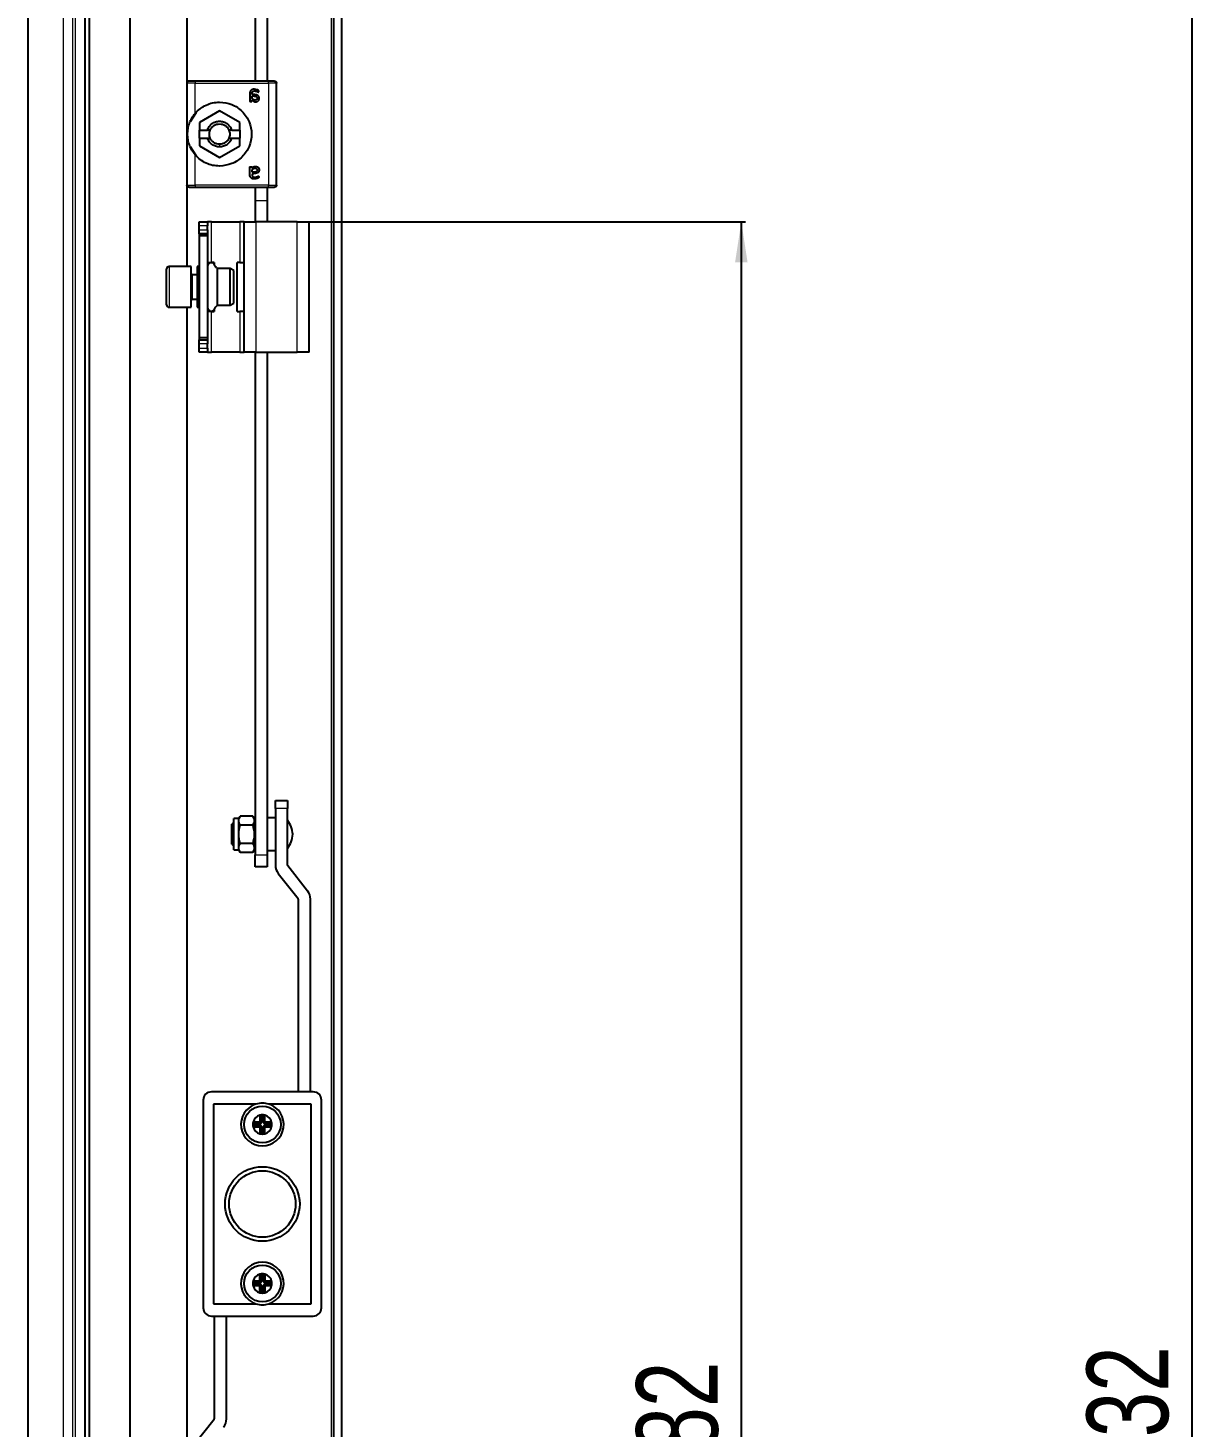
# Model space of a CAD drawing. Header units: millimetres. Extents: x -683 to 1834, y -1447 to 974.
# Drawn here: x 1546.8 to 1833.8, y -207.8 to 135.5 of the extents above; entities that cross this region are included whole.
import ezdxf

# ---------------------------------------------------------------- set-up
doc = ezdxf.new("R2010")
doc.units = ezdxf.units.MM
doc.layers.add('FORMAT', color=7, linetype='Continuous')
doc.styles.add('SLDTEXTSTYLE0', font='TXT', dxfattribs={"width": 0.75})
doc.dimstyles.new('SLDDIMSTYLE0', dxfattribs={"dimtxt": 20, "dimasz": 10, "dimexe": 0, "dimexo": 0.0625, "dimgap": 5, "dimtad": 2, "dimdec": 1, "dimrnd": 1e-09, "dimzin": 12, "dimdsep": 46, "dimtxsty": 'SLDTEXTSTYLE0', "dimsah": 1, "dimcen": 0.09, "dimadec": 0, "dimazin": 3, "dimtfac": 1, "dimtofl": 0, "dimtmove": 0, "dimatfit": 3, "dimfxl": 0, "dimfrac": 2, "dimtolj": 1, "dimtzin": 12, "dimarcsym": 0})

# ---------------------------------------------------------------- blocks, each defined once
blk = doc.blocks.new('_D_8')
at = {"layer": 'FORMAT'}
for p, q in [((1615.77, 662.97), (1833.26, 662.97)), ((1832.26, 662.97), (1832.26, -1069.03)), ((1615.77, -1069.03), (1833.26, -1069.03))]:
    blk.add_line(p, q, dxfattribs=at)
for points in [[(1832.26, 662.97), (1830.72, 652.97), (1833.8, 652.97)], [(1832.26, -1069.03), (1833.8, -1059.03), (1830.72, -1059.03)]]:
    blk.add_solid(points, dxfattribs=at)
at = {"layer": 'FORMAT', "insert": (1806.48, -232.59), "char_height": 20, "attachment_point": 1, "rotation": 90, "style": 'SLDTEXTSTYLE0'}
blk.add_mtext('1732', dxfattribs=at)
blk = doc.blocks.new('_D_11')
at = {"layer": 'FORMAT'}
for p, q in [((1615.77, 87.97), (1722.76, 87.97)), ((1721.76, 87.97), (1721.76, -494.03)), ((1615.77, -494.03), (1722.76, -494.03))]:
    blk.add_line(p, q, dxfattribs=at)
for points in [[(1721.76, 87.97), (1720.22, 77.97), (1723.3, 77.97)], [(1721.76, -494.03), (1723.3, -484.03), (1720.22, -484.03)]]:
    blk.add_solid(points, dxfattribs=at)
at = {"layer": 'FORMAT', "insert": (1695.98, -225.2), "char_height": 20, "attachment_point": 1, "rotation": 90, "style": 'SLDTEXTSTYLE0'}
blk.add_mtext('582', dxfattribs=at)

msp = doc.modelspace()

# ---------------------------------------------------------------- linework, layer by layer
at = {"color": 7, "linetype": 'Continuous', "lineweight": 25}
for p, q in [((1621.76, -1180.53), (1621.76, 774.47)), ((1623.76, -1180.53), (1623.76, 774.47)), ((1571.76, 741.47), (1571.76, -1147.53)), ((1561.76, 711.97), (1561.76, -1118.03)), ((1546.76, 696.97), (1546.76, -1103.03)), ((1585.76, 641.97), (1585.76, 122.14)), ((1602.46, 630.97), (1602.46, 122.47)), ((1605.46, 630.97), (1605.46, 122.47)), ((1585.76, 121.97), (1585.76, 96.97)), ((1605.76, 122.47), (1587.76, 122.47)), ((1606.36, 122.47), (1606.11, 122.47)), ((1607.76, 96.97), (1607.76, 121.97)), ((1601.2, 119.43), (1601.2, 117.56)), ((1601.66, 117.56), (1601.66, 117.84)), ((1601.73, 119.17), (1601.73, 119.39)), ((1602.11, 119.17), (1601.73, 119.17)), ((1601.73, 118.82), (1602.16, 118.82)), ((1601.73, 118.23), (1601.73, 118.82)), ((1586.59, 112.59), (1588.09, 114.85)), ((1593.76, 115.18), (1588.81, 112.33)), ((1598.71, 112.33), (1593.76, 115.18)), ((1588.81, 112.33), (1588.81, 110.47)), ((1588.81, 110.47), (1590.77, 110.47)), ((1588.81, 108.47), (1588.81, 110.47)), ((1591.47, 110.47), (1590.77, 110.47)), ((1596.74, 110.47), (1596.05, 110.47)), ((1596.74, 110.47), (1598.71, 110.47)), ((1598.71, 110.47), (1598.71, 112.33)), ((1598.71, 110.47), (1598.71, 108.47)), ((1588.81, 108.47), (1588.81, 106.61)), ((1588.81, 108.47), (1590.77, 108.47)), ((1588.81, 106.61), (1593.76, 103.75)), ((1590.77, 108.47), (1591.47, 108.47)), ((1593.76, 103.75), (1598.71, 106.61)), ((1596.05, 108.47), (1596.74, 108.47)), ((1596.74, 108.47), (1598.71, 108.47)), ((1598.71, 106.61), (1598.71, 108.47)), ((1588.09, 104.08), (1586.59, 106.34)), ((1601.2, 99.51), (1601.2, 101.38)), ((1601.66, 101.38), (1601.66, 101.1)), ((1601.73, 100.11), (1601.73, 100.7)), ((1602.16, 100.11), (1601.73, 100.11)), ((1602.11, 99.76), (1601.73, 99.76)), ((1601.73, 99.76), (1601.73, 99.54)), ((1585.76, 96.79), (1585.76, 76.97)), ((1587.76, 96.47), (1605.76, 96.47)), ((1602.46, 96.56), (1602.46, 93.17)), ((1605.46, 96.56), (1605.46, 93.17)), ((1606.11, 96.47), (1606.36, 96.47)), ((1602.46, 93.17), (1602.46, 87.97)), ((1605.46, 93.17), (1605.46, 87.97)), ((1588.76, 87.97), (1590.76, 87.97)), ((1588.76, 86.97), (1588.76, 87.97)), ((1588.76, 85.97), (1588.76, 86.97)), ((1588.76, 84.97), (1588.76, 85.97)), ((1590.76, 87.97), (1590.76, 86.97)), ((1591.76, 87.97), (1590.76, 87.97)), ((1590.76, 85.97), (1590.76, 86.97)), ((1590.76, 85.97), (1590.76, 84.97)), ((1591.76, 87.97), (1598.76, 87.97)), ((1599.76, 87.97), (1598.76, 87.97)), ((1599.76, 87.97), (1602.76, 87.97)), ((1599.76, 55.97), (1599.76, 87.97)), ((1612.76, 87.97), (1602.76, 87.97)), ((1612.76, 87.97), (1615.76, 87.97)), ((1615.76, 55.97), (1615.76, 87.97)), ((1590.76, 84.97), (1588.76, 84.97)), ((1588.76, 84.97), (1588.76, 84.47)), ((1590.76, 84.47), (1588.76, 84.47)), ((1588.76, 84.47), (1588.76, 59.47)), ((1590.76, 84.97), (1590.76, 84.47)), ((1590.76, 84.47), (1590.76, 59.47)), ((1580.76, 69.72), (1580.76, 76.37)), ((1586.76, 76.97), (1581.36, 76.97)), ((1586.76, 69.41), (1586.76, 76.97)), ((1588.76, 76.97), (1588.26, 76.97)), ((1588.26, 76.97), (1588.26, 75.76)), ((1588.26, 75.76), (1588.26, 66.97)), ((1590.76, 77.97), (1591.76, 77.97)), ((1592.46, 77.97), (1591.76, 77.97)), ((1592.46, 77.97), (1592.46, 77.52)), ((1596.39, 76.47), (1593.26, 76.47)), ((1593.26, 67.47), (1593.26, 76.47)), ((1597.26, 75.97), (1596.39, 76.47)), ((1596.39, 67.47), (1596.39, 76.47)), ((1597.26, 67.97), (1597.26, 75.97)), ((1598.06, 65.97), (1598.06, 77.97)), ((1598.76, 77.97), (1598.06, 77.97)), ((1598.76, 77.97), (1599.76, 77.97)), ((1588.26, 74.97), (1587.01, 74.97)), ((1580.76, 67.57), (1580.76, 69.72)), ((1586.76, 66.97), (1586.76, 69.41)), ((1587.01, 68.97), (1588.26, 68.97)), ((1581.36, 66.97), (1586.76, 66.97)), ((1585.76, 66.97), (1585.76, -473.03)), ((1588.26, 66.97), (1588.76, 66.97)), ((1591.76, 65.97), (1590.76, 65.97)), ((1591.76, 65.97), (1592.46, 65.97)), ((1592.46, 66.42), (1592.46, 65.97)), ((1593.26, 67.47), (1596.39, 67.47)), ((1596.39, 67.47), (1597.26, 67.97)), ((1598.06, 65.97), (1598.76, 65.97)), ((1599.76, 65.97), (1598.76, 65.97)), ((1590.76, 59.47), (1588.76, 59.47)), ((1588.76, 59.47), (1588.76, 58.97)), ((1588.76, 57.97), (1588.76, 58.97)), ((1588.76, 58.97), (1590.76, 58.97)), ((1590.76, 59.47), (1590.76, 58.97)), ((1590.76, 58.97), (1590.76, 57.97)), ((1588.76, 56.97), (1588.76, 57.97)), ((1588.76, 55.97), (1588.76, 56.97)), ((1590.76, 55.97), (1588.76, 55.97)), ((1590.76, 56.97), (1590.76, 57.97)), ((1590.76, 56.97), (1590.76, 55.97)), ((1590.76, 55.97), (1591.76, 55.97)), ((1598.76, 55.97), (1591.76, 55.97)), ((1598.76, 55.97), (1599.76, 55.97)), ((1602.76, 55.97), (1599.76, 55.97)), ((1602.46, 55.97), (1602.46, -67.33)), ((1602.76, 55.97), (1612.76, 55.97)), ((1605.46, 55.97), (1605.46, -67.33)), ((1615.76, 55.97), (1612.76, 55.97)), ((1607.46, -56.03), (1607.46, -54.03)), ((1607.46, -54.03), (1610.46, -54.03)), ((1610.46, -54.03), (1610.46, -56.03)), ((1598.8, -57.88), (1598.46, -58.48)), ((1601.91, -57.88), (1598.8, -57.88)), ((1602.26, -58.48), (1601.91, -57.88)), ((1607.46, -58.33), (1605.46, -58.33)), ((1607.46, -56.03), (1607.46, -69.96)), ((1610.46, -69.96), (1610.46, -56.03)), ((1597.26, -59.38), (1596.76, -59.88)), ((1596.76, -64.78), (1596.76, -59.88)), ((1598.46, -58.48), (1597.26, -58.48)), ((1597.26, -62.33), (1597.26, -58.48)), ((1598.46, -62.33), (1598.46, -58.48)), ((1601.91, -60.11), (1598.8, -60.11)), ((1602.26, -58.48), (1602.26, -66.18)), ((1602.46, -59.38), (1602.26, -59.38)), ((1596.76, -64.78), (1597.26, -65.28)), ((1597.26, -66.18), (1597.26, -62.33)), ((1598.46, -66.18), (1598.46, -62.33)), ((1601.91, -64.56), (1598.8, -64.56)), ((1597.26, -66.18), (1598.46, -66.18)), ((1598.46, -66.18), (1598.8, -66.78)), ((1601.91, -66.78), (1598.8, -66.78)), ((1601.91, -66.78), (1602.26, -66.18)), ((1602.26, -65.28), (1602.46, -65.28)), ((1602.46, -70.33), (1602.46, -67.33)), ((1605.46, -66.33), (1607.46, -66.33)), ((1605.46, -67.33), (1605.46, -70.33)), ((1605.46, -70.33), (1602.46, -70.33)), ((1608.14, -71.94), (1613.01, -78.12)), ((1615.37, -76.26), (1610.5, -70.09)), ((1613.06, -78.24), (1613.06, -125.53)), ((1616.06, -125.53), (1616.06, -78.24)), ((1616.76, -125.53), (1591.76, -125.53)), ((1589.76, -127.53), (1589.76, -178.53)), ((1592.26, -128.53), (1592.26, -177.53)), ((1602.66, -128.53), (1592.26, -128.53)), ((1616.26, -128.53), (1605.86, -128.53)), ((1616.26, -177.53), (1616.26, -128.53)), ((1618.76, -178.53), (1618.76, -127.53)), ((1602.35, -133.37), (1601.98, -132.93)), ((1603.56, -132.93), (1601.98, -132.93)), ((1602.35, -133.7), (1601.98, -134.13)), ((1603.56, -133.37), (1602.35, -133.37)), ((1602.35, -133.7), (1603.56, -133.7)), ((1603.66, -131.26), (1603.66, -132.83)), ((1604.09, -131.63), (1603.66, -131.26)), ((1604.09, -131.63), (1604.09, -132.83)), ((1604.42, -131.63), (1604.86, -131.26)), ((1604.42, -132.83), (1604.42, -131.63)), ((1604.86, -132.83), (1604.86, -131.26)), ((1606.53, -132.93), (1604.96, -132.93)), ((1606.16, -133.37), (1604.96, -133.37)), ((1604.96, -133.7), (1606.16, -133.7)), ((1606.16, -133.37), (1606.53, -132.93)), ((1606.16, -133.7), (1606.53, -134.13)), ((1601.98, -134.13), (1603.56, -134.13)), ((1603.66, -134.23), (1603.66, -135.8)), ((1604.09, -135.44), (1603.66, -135.8)), ((1604.09, -134.23), (1604.09, -135.44)), ((1604.42, -135.44), (1604.42, -134.23)), ((1604.42, -135.44), (1604.86, -135.8)), ((1604.86, -135.8), (1604.86, -134.23)), ((1604.96, -134.13), (1606.53, -134.13)), ((1603.66, -171.83), (1603.66, -170.26)), ((1604.09, -170.63), (1603.66, -170.26)), ((1604.09, -171.83), (1604.09, -170.63)), ((1604.42, -170.63), (1604.86, -170.26)), ((1604.42, -170.63), (1604.42, -171.83)), ((1604.86, -170.26), (1604.86, -171.83)), ((1601.98, -171.93), (1603.56, -171.93)), ((1602.35, -172.37), (1601.98, -171.93)), ((1602.35, -172.7), (1601.98, -173.13)), ((1603.56, -173.13), (1601.98, -173.13)), ((1602.35, -172.37), (1603.56, -172.37)), ((1603.56, -172.7), (1602.35, -172.7)), ((1603.66, -174.8), (1603.66, -173.23)), ((1604.09, -174.44), (1603.66, -174.8)), ((1604.09, -174.44), (1604.09, -173.23)), ((1604.42, -173.23), (1604.42, -174.44)), ((1604.42, -174.44), (1604.86, -174.8)), ((1604.86, -173.23), (1604.86, -174.8)), ((1604.96, -171.93), (1606.53, -171.93)), ((1604.96, -172.37), (1606.16, -172.37)), ((1606.16, -172.7), (1604.96, -172.7)), ((1606.53, -173.13), (1604.96, -173.13)), ((1606.16, -172.37), (1606.53, -171.93)), ((1606.16, -172.7), (1606.53, -173.13)), ((1592.26, -177.53), (1602.66, -177.53)), ((1605.86, -177.53), (1616.26, -177.53)), ((1591.76, -180.53), (1616.76, -180.53)), ((1592.46, -180.53), (1592.46, -205.76)), ((1595.46, -205.76), (1595.46, -180.53)), ((1592.41, -205.89), (1587.65, -211.86))]:
    msp.add_line(p, q, dxfattribs=at)
at = {"color": 8, "linetype": 'Continuous', "lineweight": 18}
for p, q in [((1621.16, 771.87), (1621.16, -1177.93)), ((1560.66, 710.87), (1560.66, -1116.93)), ((1560.76, 710.97), (1560.76, -1117.03)), ((1557.66, 707.87), (1557.66, -1113.93)), ((1558.35, 708.56), (1558.35, -1114.62)), ((1555.35, 705.56), (1555.35, -1111.62)), ((1587.76, 114.53), (1587.76, 121.97)), ((1587.76, 121.97), (1605.76, 121.97)), ((1605.76, 121.97), (1605.76, 96.97)), ((1593.76, 106.97), (1593.76, 106.32)), ((1587.76, 96.97), (1587.76, 104.41)), ((1605.76, 96.97), (1587.76, 96.97)), ((1602.46, 93.17), (1605.46, 93.17)), ((1590.76, 86.97), (1588.76, 86.97)), ((1588.76, 85.97), (1590.76, 85.97)), ((1591.76, 77.97), (1591.76, 87.97)), ((1598.76, 87.97), (1598.76, 77.97)), ((1602.76, 55.97), (1602.76, 87.97)), ((1612.76, 55.97), (1612.76, 87.97)), ((1581.36, 76.97), (1581.36, 69.41)), ((1587.01, 74.97), (1587.01, 68.97)), ((1581.36, 69.41), (1581.36, 66.97)), ((1591.76, 55.97), (1591.76, 65.97)), ((1598.76, 65.97), (1598.76, 55.97)), ((1590.76, 57.97), (1588.76, 57.97)), ((1588.76, 56.97), (1590.76, 56.97)), ((1610.46, -56.03), (1607.46, -56.03)), ((1602.46, -67.33), (1605.46, -67.33)), ((1603.56, -133.37), (1603.56, -132.93)), ((1603.56, -133.7), (1603.56, -134.13)), ((1604.09, -132.83), (1603.66, -132.83)), ((1604.42, -132.83), (1604.86, -132.83)), ((1604.96, -133.37), (1604.96, -132.93)), ((1604.96, -133.7), (1604.96, -134.13)), ((1604.09, -134.23), (1603.66, -134.23)), ((1604.42, -134.23), (1604.86, -134.23)), ((1603.56, -172.37), (1603.56, -171.93)), ((1603.56, -172.7), (1603.56, -173.13)), ((1604.09, -171.83), (1603.66, -171.83)), ((1604.09, -173.23), (1603.66, -173.23)), ((1604.42, -171.83), (1604.86, -171.83)), ((1604.42, -173.23), (1604.86, -173.23)), ((1604.96, -172.37), (1604.96, -171.93)), ((1604.96, -172.7), (1604.96, -173.13))]:
    msp.add_line(p, q, dxfattribs=at)
at = {"color": 7, "linetype": 'Continuous', "lineweight": 25}
for centre, radius in [((1604.26, -133.53), 4.5), ((1604.26, -153.03), 9.15), ((1604.26, -153.03), 8.15), ((1604.26, -172.53), 4.5)]:
    msp.add_circle(centre, radius, dxfattribs=at)
for centre, radius, start, end in [((1581.36, 76.37), 0.6, 90, 180), ((1587.01, 75.22), 0.25, 180, 270), ((1587.01, 68.72), 0.25, 90, 180), ((1581.36, 67.57), 0.6, 180, 270), ((1603.81, -63.29), 8, 6.8819, 33.8709), ((1603.81, -61.37), 8, 326.1291, 353.1181), ((1610.66, -69.96), 3.2, 180, 218.264), ((1610.66, -69.96), 0.2, 180, 218.264), ((1612.86, -78.24), 0.2, 0, 38.264), ((1612.86, -78.24), 3.2, 0, 38.264), ((1591.76, -127.53), 2, 90, 180), ((1616.76, -127.53), 2, 0, 90), ((1604.26, -133.53), 5.25, 107.7528, 72.2472), ((1604.26, -133.53), 5.25, 72.2472, 107.7528), ((1604.26, -133.53), 2.35, 165.2075, 194.7925), ((1604.26, -133.53), 2.35, 104.7925, 165.2075), ((1604.26, -133.53), 1.91, 175.1056, 184.8944), ((1603.56, -132.83), 0.1, 270, 0), ((1603.56, -132.83), 0.537, 270, 0), ((1603.56, -134.23), 0.537, 0, 90), ((1604.26, -133.53), 2.35, 75.2075, 104.7925), ((1604.26, -133.53), 1.91, 85.1056, 94.8944), ((1604.96, -132.83), 0.537, 180, 270), ((1604.96, -134.23), 0.537, 90, 180), ((1604.26, -133.53), 2.35, 14.7925, 75.2075), ((1604.96, -132.83), 0.1, 180, 270), ((1604.26, -133.53), 1.91, 355.1056, 4.8944), ((1604.26, -133.53), 2.35, 345.2075, 14.7925), ((1604.26, -133.53), 2.35, 194.7925, 255.2075), ((1603.56, -134.23), 0.1, 0, 90), ((1604.26, -133.53), 2.35, 255.2075, 284.7925), ((1604.26, -133.53), 1.91, 265.1056, 274.8944), ((1604.26, -133.53), 2.35, 284.7925, 345.2075), ((1604.96, -134.23), 0.1, 90, 180), ((1604.26, -172.53), 5.25, 287.7528, 252.2472), ((1604.26, -172.53), 2.35, 104.7925, 165.2075), ((1604.26, -172.53), 2.35, 75.2075, 104.7925), ((1604.26, -172.53), 1.91, 85.1056, 94.8944), ((1604.26, -172.53), 2.35, 14.7925, 75.2075), ((1604.26, -172.53), 2.35, 165.2075, 194.7925), ((1604.26, -172.53), 2.35, 194.7925, 255.2075), ((1604.26, -172.53), 1.91, 175.1056, 184.8944), ((1603.56, -171.83), 0.1, 270, 0), ((1603.56, -171.83), 0.537, 270, 0), ((1603.56, -173.23), 0.537, 0, 90), ((1603.56, -173.23), 0.1, 0, 90), ((1604.26, -172.53), 2.35, 255.2075, 284.7925), ((1604.26, -172.53), 1.91, 265.1056, 274.8944), ((1604.96, -171.83), 0.537, 180, 270), ((1604.96, -173.23), 0.537, 90, 180), ((1604.96, -171.83), 0.1, 180, 270), ((1604.26, -172.53), 2.35, 284.7925, 345.2075), ((1604.96, -173.23), 0.1, 90, 180), ((1604.26, -172.53), 1.91, 355.1056, 4.8944), ((1604.26, -172.53), 2.35, 345.2075, 14.7925), ((1604.26, -172.53), 5.25, 252.2472, 287.7528), ((1591.76, -178.53), 2, 180, 270), ((1616.76, -178.53), 2, 270, 0), ((1592.26, -205.76), 0.2, 321.4416, 0), ((1592.26, -205.76), 3.2, 321.4416, 0)]:
    msp.add_arc(centre, radius, start, end, dxfattribs=at)
for points in [[(1586.26, 122.47), (1586.19, 122.46), (1586.06, 122.45), (1585.89, 122.33), (1585.78, 122.16), (1585.76, 122.03), (1585.76, 121.97)], [(1587.76, 122.47), (1587.56, 122.47), (1587.17, 122.47), (1586.67, 122.47), (1586.32, 122.47), (1586.28, 122.47), (1586.26, 122.47)], [(1607.26, 122.47), (1607.23, 122.47), (1607.19, 122.47), (1606.84, 122.47), (1606.35, 122.47), (1605.95, 122.47), (1605.76, 122.47)], [(1607.26, 122.47), (1607.32, 122.46), (1607.45, 122.45), (1607.62, 122.33), (1607.73, 122.16), (1607.75, 122.03), (1607.76, 121.97)], [(1587.76, 114.53), (1588.15, 114.94), (1588.94, 115.77), (1590.43, 116.64), (1592.05, 117.21), (1593.19, 117.28), (1593.76, 117.32)], [(1593.76, 117.32), (1594.78, 117.2), (1596.84, 116.96), (1599.45, 115.15), (1601.2, 112.55), (1601.81, 109.47), (1601.2, 106.38), (1599.45, 103.79), (1596.84, 101.97), (1594.78, 101.74), (1593.76, 101.62)], [(1590.77, 110.47), (1590.9, 110.77), (1591.17, 111.37), (1591.89, 112.07), (1592.77, 112.52), (1593.76, 112.67), (1594.74, 112.52), (1595.62, 112.07), (1596.35, 111.37), (1596.61, 110.77), (1596.74, 110.47)], [(1591.47, 108.47), (1591.41, 108.63), (1591.29, 108.95), (1591.24, 109.47), (1591.29, 109.98), (1591.41, 110.31), (1591.47, 110.47)], [(1591.47, 110.47), (1591.58, 110.68), (1591.81, 111.11), (1592.37, 111.59), (1593.03, 111.91), (1593.51, 111.95), (1593.76, 111.97)], [(1593.76, 111.97), (1594, 111.95), (1594.48, 111.91), (1595.14, 111.59), (1595.7, 111.11), (1595.93, 110.68), (1596.05, 110.47)], [(1596.05, 110.47), (1596.11, 110.31), (1596.23, 109.98), (1596.27, 109.47), (1596.23, 108.95), (1596.11, 108.63), (1596.05, 108.47)], [(1593.76, 106.32), (1593.43, 106.35), (1592.77, 106.41), (1591.89, 106.87), (1591.17, 107.56), (1590.9, 108.17), (1590.77, 108.47)], [(1593.76, 106.97), (1593.51, 106.99), (1593.03, 107.03), (1592.37, 107.35), (1591.81, 107.83), (1591.58, 108.25), (1591.47, 108.47)], [(1596.74, 108.47), (1596.61, 108.17), (1596.35, 107.56), (1595.62, 106.87), (1594.74, 106.41), (1594.08, 106.35), (1593.76, 106.32)], [(1596.05, 108.47), (1595.93, 108.25), (1595.7, 107.83), (1595.14, 107.35), (1594.48, 107.03), (1594, 106.99), (1593.76, 106.97)], [(1593.76, 101.62), (1593.19, 101.65), (1592.05, 101.72), (1590.43, 102.3), (1588.94, 103.17), (1588.15, 103.99), (1587.76, 104.41)], [(1586.26, 96.47), (1586.19, 96.48), (1586.06, 96.49), (1585.89, 96.61), (1585.78, 96.77), (1585.76, 96.9), (1585.76, 96.97)], [(1586.26, 96.47), (1586.28, 96.47), (1586.32, 96.47), (1586.67, 96.47), (1587.17, 96.47), (1587.56, 96.47), (1587.76, 96.47)], [(1605.76, 96.47), (1605.95, 96.47), (1606.35, 96.47), (1606.84, 96.47), (1607.19, 96.47), (1607.23, 96.47), (1607.26, 96.47)], [(1607.76, 96.97), (1607.75, 96.9), (1607.73, 96.77), (1607.62, 96.61), (1607.45, 96.49), (1607.32, 96.48), (1607.26, 96.47)]]:
    msp.add_open_spline(points, degree=3, dxfattribs=at)
at = {"color": 8, "linetype": 'Continuous', "lineweight": 18}
for points in [[(1587.76, 121.97), (1587.49, 121.97), (1586.97, 121.97), (1586.31, 121.97), (1585.85, 121.97), (1585.79, 121.97), (1585.76, 121.97)], [(1587.76, 122.47), (1587.76, 122.46), (1587.76, 122.45), (1587.76, 122.33), (1587.76, 122.16), (1587.76, 122.03), (1587.76, 121.97)], [(1605.76, 121.97), (1605.76, 122.03), (1605.76, 122.16), (1605.76, 122.33), (1605.76, 122.45), (1605.76, 122.46), (1605.76, 122.47)], [(1607.76, 121.97), (1607.73, 121.97), (1607.67, 121.97), (1607.2, 121.97), (1606.54, 121.97), (1606.02, 121.97), (1605.76, 121.97)], [(1585.76, 96.97), (1585.79, 96.97), (1585.85, 96.97), (1586.31, 96.97), (1586.97, 96.97), (1587.49, 96.97), (1587.76, 96.97)], [(1587.76, 96.97), (1587.76, 96.9), (1587.76, 96.77), (1587.76, 96.61), (1587.76, 96.49), (1587.76, 96.48), (1587.76, 96.47)], [(1605.76, 96.47), (1605.76, 96.48), (1605.76, 96.49), (1605.76, 96.61), (1605.76, 96.77), (1605.76, 96.9), (1605.76, 96.97)], [(1605.76, 96.97), (1606.02, 96.97), (1606.54, 96.97), (1607.2, 96.97), (1607.67, 96.97), (1607.73, 96.97), (1607.76, 96.97)]]:
    msp.add_open_spline(points, degree=3, dxfattribs=at)
at = {"color": 7, "linetype": 'Continuous', "lineweight": 25}
for points, knots in [([(1602.31, 120.47), (1602.16, 120.46), (1601.94, 120.45), (1601.66, 120.36), (1601.47, 120.24), (1601.33, 120.07), (1601.22, 119.8), (1601.2, 119.57), (1601.2, 119.43)], [0, 0, 0, 0, 0.250089, 0.382495, 0.500259, 0.622163, 0.750133, 1, 1, 1, 1]), ([(1603.37, 119.97), (1603.37, 120.03), (1603.37, 120.11), (1603.31, 120.2), (1603.17, 120.29), (1602.85, 120.42), (1602.52, 120.45), (1602.31, 120.47)], [0, 0, 0, 0, 0.1246927, 0.1871822, 0.2497734, 0.5000394, 1, 1, 1, 1]), ([(1601.2, 117.56), (1601.2, 117.55), (1601.2, 117.53), (1601.21, 117.51), (1601.24, 117.49), (1601.31, 117.47), (1601.38, 117.47), (1601.43, 117.47)], [0, 0, 0, 0, 0.124881, 0.183376, 0.250934, 0.500336, 1, 1, 1, 1]), ([(1601.43, 117.47), (1601.47, 117.47), (1601.54, 117.47), (1601.62, 117.49), (1601.64, 117.51), (1601.65, 117.53), (1601.66, 117.55), (1601.66, 117.56)], [0, 0, 0, 0, 0.499718, 0.749437, 0.810587, 0.875078, 1, 1, 1, 1]), ([(1601.66, 117.84), (1601.78, 117.73), (1601.97, 117.55), (1602.24, 117.45), (1602.41, 117.41), (1602.49, 117.41), (1602.53, 117.41)], [0, 0, 0, 0, 0.499113, 0.749325, 0.874665, 1, 1, 1, 1]), ([(1601.73, 119.39), (1601.73, 119.48), (1601.74, 119.62), (1601.79, 119.79), (1601.87, 119.9), (1601.98, 119.98), (1602.1, 120.03), (1602.23, 120.05), (1602.32, 120.06), (1602.37, 120.06)], [0, 0, 0, 0, 0.250023, 0.382539, 0.499802, 0.620838, 0.749652, 0.874777, 1, 1, 1, 1]), ([(1602.45, 117.82), (1602.38, 117.83), (1602.23, 117.84), (1601.97, 117.97), (1601.83, 118.13), (1601.73, 118.23)], [0, 0, 0, 0, 0.249939, 0.499864, 1, 1, 1, 1]), ([(1603.49, 118.25), (1603.49, 118.33), (1603.48, 118.49), (1603.38, 118.7), (1603.23, 118.88), (1602.96, 119.05), (1602.58, 119.16), (1602.26, 119.17), (1602.11, 119.17)], [0, 0, 0, 0, 0.125049, 0.249886, 0.370856, 0.49982, 0.749609, 1, 1, 1, 1]), ([(1602.16, 118.82), (1602.26, 118.82), (1602.44, 118.81), (1602.66, 118.75), (1602.81, 118.66), (1602.9, 118.55), (1602.95, 118.43), (1602.96, 118.34), (1602.96, 118.29)], [0, 0, 0, 0, 0.279652, 0.500248, 0.629485, 0.750186, 0.875763, 1, 1, 1, 1]), ([(1602.37, 120.06), (1602.53, 120.04), (1602.77, 120.01), (1603.02, 119.89), (1603.15, 119.82), (1603.22, 119.77), (1603.26, 119.77), (1603.27, 119.76)], [0, 0, 0, 0, 0.4987, 0.749508, 0.874949, 0.946783, 1, 1, 1, 1]), ([(1602.96, 118.29), (1602.96, 118.23), (1602.95, 118.13), (1602.88, 118.01), (1602.82, 117.94), (1602.74, 117.88), (1602.65, 117.84), (1602.55, 117.82), (1602.48, 117.82), (1602.45, 117.82)], [0, 0, 0, 0, 0.2491681, 0.3736348, 0.4993903, 0.6193944, 0.7496557, 0.8747703, 1, 1, 1, 1]), ([(1602.53, 117.41), (1602.65, 117.42), (1602.84, 117.43), (1603.06, 117.51), (1603.22, 117.61), (1603.34, 117.74), (1603.46, 117.95), (1603.48, 118.13), (1603.49, 118.25)], [0, 0, 0, 0, 0.25007, 0.379181, 0.500499, 0.62417, 0.750842, 1, 1, 1, 1]), ([(1603.27, 119.76), (1603.28, 119.76), (1603.3, 119.77), (1603.32, 119.78), (1603.33, 119.79), (1603.35, 119.81), (1603.36, 119.85), (1603.37, 119.89), (1603.37, 119.94), (1603.37, 119.96), (1603.37, 119.97)], [0, 0, 0, 0, 0.128825, 0.180169, 0.243397, 0.36986, 0.499864, 0.749649, 0.843476, 1, 1, 1, 1]), ([(1587.76, 104.41), (1587.47, 104.78), (1586.9, 105.54), (1586.34, 106.79), (1585.99, 108.07), (1585.86, 109.47), (1585.99, 110.87), (1586.34, 112.15), (1586.9, 113.4), (1587.47, 114.15), (1587.76, 114.53)], [0, 0, 0, 0, 0.125762, 0.25037, 0.375307, 0.500139, 0.62481, 0.749763, 0.874888, 1, 1, 1, 1]), ([(1601.2, 101.38), (1601.2, 101.39), (1601.2, 101.4), (1601.21, 101.42), (1601.24, 101.44), (1601.31, 101.47), (1601.38, 101.47), (1601.43, 101.47)], [0, 0, 0, 0, 0.124884, 0.186377, 0.250914, 0.500322, 1, 1, 1, 1]), ([(1601.43, 101.47), (1601.47, 101.47), (1601.53, 101.47), (1601.6, 101.45), (1601.63, 101.44), (1601.64, 101.42), (1601.65, 101.4), (1601.66, 101.39), (1601.66, 101.38)], [0, 0, 0, 0, 0.4991618, 0.6442419, 0.7496985, 0.8136051, 0.8752168, 1, 1, 1, 1]), ([(1601.66, 101.1), (1601.78, 101.21), (1601.97, 101.38), (1602.28, 101.51), (1602.45, 101.52), (1602.53, 101.53)], [0, 0, 0, 0, 0.499364, 0.749701, 1, 1, 1, 1]), ([(1601.73, 100.7), (1601.83, 100.81), (1601.97, 100.96), (1602.2, 101.08), (1602.34, 101.11), (1602.41, 101.11), (1602.45, 101.11)], [0, 0, 0, 0, 0.499765, 0.749504, 0.874771, 1, 1, 1, 1]), ([(1603.49, 100.68), (1603.49, 100.64), (1603.49, 100.57), (1603.46, 100.41), (1603.38, 100.23), (1603.23, 100.05), (1602.96, 99.88), (1602.58, 99.78), (1602.26, 99.77), (1602.11, 99.76)], [0, 0, 0, 0, 0.062637, 0.125278, 0.250072, 0.374841, 0.499994, 0.749696, 1, 1, 1, 1]), ([(1602.96, 100.64), (1602.96, 100.6), (1602.95, 100.51), (1602.9, 100.38), (1602.81, 100.28), (1602.66, 100.19), (1602.44, 100.12), (1602.26, 100.12), (1602.16, 100.11)], [0, 0, 0, 0, 0.124446, 0.249795, 0.37, 0.499734, 0.719932, 1, 1, 1, 1]), ([(1602.45, 101.11), (1602.51, 101.11), (1602.61, 101.11), (1602.74, 101.06), (1602.82, 101), (1602.88, 100.93), (1602.93, 100.84), (1602.96, 100.74), (1602.96, 100.68), (1602.96, 100.64)], [0, 0, 0, 0, 0.249623, 0.37714, 0.499734, 0.62273, 0.749812, 0.874876, 1, 1, 1, 1]), ([(1602.53, 101.53), (1602.65, 101.52), (1602.84, 101.51), (1603.06, 101.42), (1603.22, 101.33), (1603.34, 101.2), (1603.46, 100.99), (1603.48, 100.8), (1603.49, 100.68)], [0, 0, 0, 0, 0.25007, 0.379559, 0.500499, 0.624556, 0.750843, 1, 1, 1, 1]), ([(1602.31, 98.47), (1602.24, 98.47), (1602.09, 98.47), (1601.87, 98.51), (1601.66, 98.58), (1601.47, 98.7), (1601.33, 98.87), (1601.22, 99.14), (1601.2, 99.36), (1601.2, 99.51)], [0, 0, 0, 0, 0.125255, 0.250437, 0.383066, 0.500493, 0.622629, 0.75025, 1, 1, 1, 1]), ([(1601.73, 99.54), (1601.73, 99.5), (1601.73, 99.41), (1601.75, 99.28), (1601.79, 99.15), (1601.87, 99.04), (1601.98, 98.96), (1602.14, 98.89), (1602.28, 98.88), (1602.37, 98.88)], [0, 0, 0, 0, 0.125295, 0.250514, 0.383518, 0.50035, 0.621938, 0.750243, 1, 1, 1, 1]), ([(1603.37, 98.96), (1603.37, 98.94), (1603.37, 98.88), (1603.36, 98.8), (1603.31, 98.74), (1603.17, 98.65), (1602.85, 98.52), (1602.52, 98.49), (1602.31, 98.47)], [0, 0, 0, 0, 0.062686, 0.125173, 0.187628, 0.250185, 0.500314, 1, 1, 1, 1]), ([(1602.37, 98.88), (1602.53, 98.89), (1602.84, 98.92), (1603.1, 99.13), (1603.26, 99.17), (1603.27, 99.17)], [0, 0, 0, 0, 0.498852, 0.946609, 1, 1, 1, 1]), ([(1603.27, 99.17), (1603.28, 99.17), (1603.3, 99.17), (1603.32, 99.16), (1603.33, 99.15), (1603.35, 99.12), (1603.37, 99.06), (1603.37, 99.01), (1603.37, 98.96)], [0, 0, 0, 0, 0.13107, 0.182437, 0.243796, 0.371388, 0.500442, 1, 1, 1, 1]), ([(1593.26, 76.47), (1593.08, 76.62), (1592.73, 76.93), (1592.54, 77.5), (1592.18, 77.8), (1591.84, 77.93), (1591.48, 77.9), (1591.13, 77.71), (1590.88, 77.35), (1590.8, 77.05), (1590.76, 76.9)], [0, 0, 0, 0, 0.185676, 0.371025, 0.466937, 0.562172, 0.656347, 0.751553, 0.873842, 1, 1, 1, 1]), ([(1590.76, 67.04), (1590.8, 66.89), (1590.88, 66.59), (1591.13, 66.23), (1591.48, 66.04), (1591.84, 66), (1592.18, 66.13), (1592.54, 66.44), (1592.73, 67.01), (1593.08, 67.31), (1593.26, 67.47)], [0, 0, 0, 0, 0.1261582, 0.2484472, 0.3436534, 0.4378284, 0.5330628, 0.6289748, 0.8143244, 1, 1, 1, 1]), ([(1598.8, -60.11), (1598.62, -59.71), (1598.29, -58.97), (1598.64, -58.23), (1598.8, -57.88)], [0, 0, 0, 0, 0.534707, 1, 1, 1, 1]), ([(1601.91, -57.88), (1602.09, -58.28), (1602.43, -59.02), (1602.07, -59.76), (1601.91, -60.11)], [0, 0, 0, 0, 0.534707, 1, 1, 1, 1]), ([(1598.8, -64.56), (1598.63, -63.8), (1598.29, -62.32), (1598.63, -60.84), (1598.8, -60.11)], [0, 0, 0, 0, 0.508481, 1, 1, 1, 1]), ([(1601.91, -60.11), (1602.08, -60.86), (1602.43, -62.35), (1602.08, -63.83), (1601.91, -64.56)], [0, 0, 0, 0, 0.508481, 1, 1, 1, 1]), ([(1598.8, -66.78), (1598.62, -66.38), (1598.29, -65.64), (1598.64, -64.9), (1598.8, -64.56)], [0, 0, 0, 0, 0.534707, 1, 1, 1, 1]), ([(1601.91, -64.56), (1602.09, -64.95), (1602.43, -65.7), (1602.07, -66.44), (1601.91, -66.78)], [0, 0, 0, 0, 0.534707, 1, 1, 1, 1])]:
    msp.add_open_spline(points, degree=3, knots=knots, dxfattribs=at)

# ---------------------------------------------------------------- dimensions: what is measured, and where the dimension line sits
at = {"layer": 'FORMAT'}
for base, p1, p2, picture, middle in [((1832.26, -1069.03), (1615.76, 662.97), (1615.76, -1069.03), '_D_8', (1832.26, -203.03)), ((1721.76, -494.03), (1615.76, 87.97), (1615.76, -494.03), '_D_11', (1721.76, -203.03))]:
    dim = msp.add_linear_dim(base=base, p1=p1, p2=p2, angle=90, dimstyle='SLDDIMSTYLE0', dxfattribs=at)
    dim.commit()
    dim.dimension.update_dxf_attribs({"geometry": picture, "text_midpoint": middle, "dimtype": 160})

doc.saveas('drawing.dxf')
